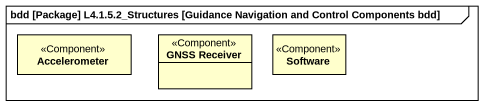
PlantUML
@startuml
mainframe bdd [Package] L4.1.5.2_Structures [Guidance Navigation and Control Components bdd]
hide circle
hide empty members
class Accelerometer <<Component>>
class "GNSS Receiver" as GNSS_Receiver <<Component>>
class Software <<Component>>
@enduml
